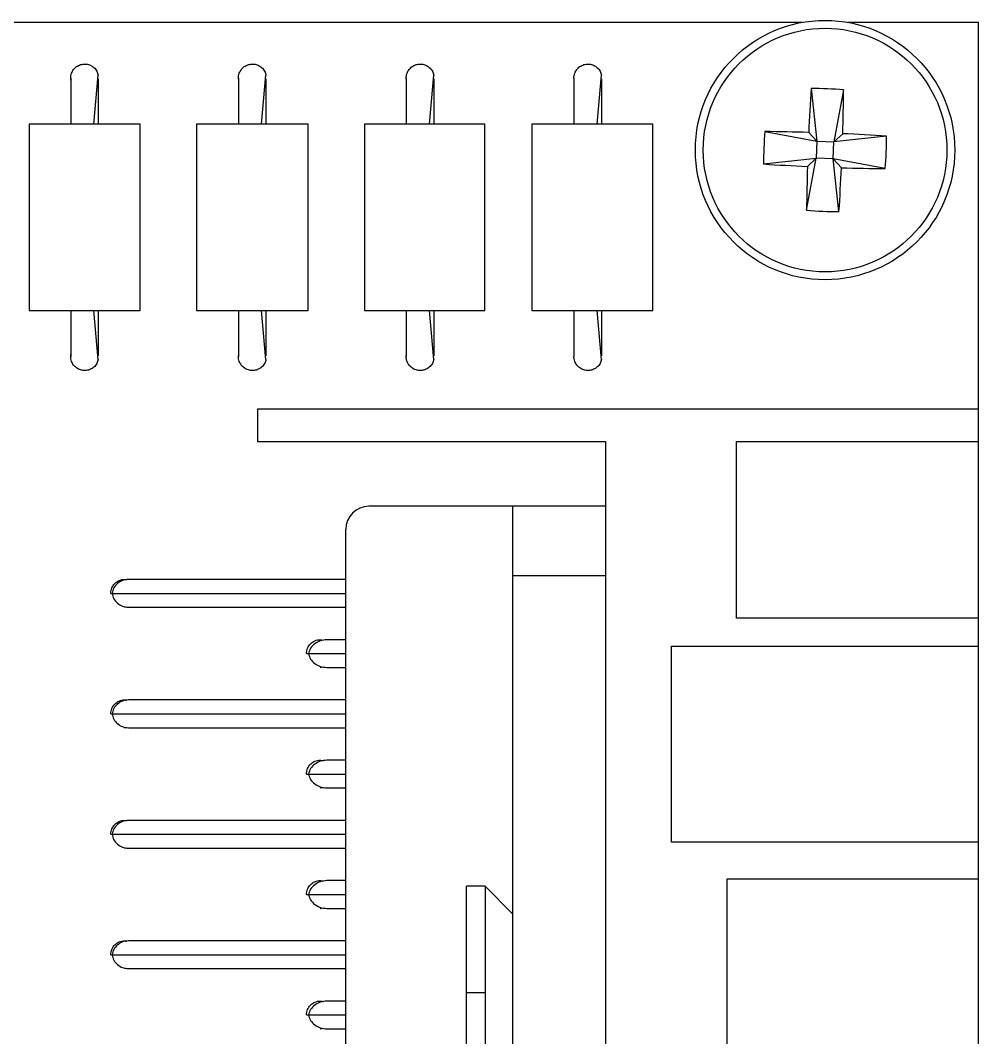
# Model space of a CAD drawing. Header units: millimetres. Extents: x 53 to 380, y 29 to 265.
# Drawn here: x 146.17 to 156.52, y 93.68 to 104.66 of the extents above; entities that cross this region are included whole.
import ezdxf

# ---------------------------------------------------------------- set-up
doc = ezdxf.new("R2010")
doc.units = ezdxf.units.MM

msp = doc.modelspace()

# ---------------------------------------------------------------- linework, layer by layer
at = {"color": 7, "linetype": 'Continuous', "lineweight": 25}
for p, q in [((154.6136, 104.6362), (145.2589, 104.6362)), ((156.5157, 104.6362), (155.1035, 104.6362)), ((156.5157, 100.4614), (156.5157, 104.6362)), ((146.7187, 104.0341), (146.7188, 103.5362)), ((146.9685, 103.5362), (147.0154, 104.0679)), ((147.0188, 103.5362), (147.0187, 104.0276)), ((148.5287, 104.0341), (148.5288, 103.5362)), ((148.7785, 103.5362), (148.8254, 104.0679)), ((148.8288, 103.5362), (148.8286, 104.0276)), ((150.3387, 104.0341), (150.3388, 103.5362)), ((150.5885, 103.5362), (150.6354, 104.0679)), ((150.6388, 103.5362), (150.6386, 104.0276)), ((152.1487, 104.0341), (152.1488, 103.5362)), ((152.3985, 103.5362), (152.4454, 104.0679)), ((152.4488, 103.5362), (152.4487, 104.0276)), ((154.7083, 103.9212), (154.7696, 103.3537)), ((155.0583, 103.908), (154.9545, 103.3468)), ((147.4683, 103.5362), (146.2687, 103.5362)), ((146.2687, 103.5362), (146.2687, 101.5281)), ((147.4683, 101.5281), (147.4683, 103.5362)), ((149.2818, 103.5362), (148.0747, 103.5362)), ((148.0747, 103.5362), (148.0747, 101.5281)), ((149.2818, 101.5281), (149.2818, 103.5362)), ((149.8878, 103.5362), (149.8878, 101.5281)), ((151.1881, 103.5362), (149.8878, 103.5362)), ((151.1881, 101.5281), (151.1881, 103.5362)), ((151.6937, 103.5362), (151.6937, 101.5281)), ((152.9995, 103.5362), (151.6937, 103.5362)), ((152.9995, 101.5281), (152.9995, 103.5362)), ((154.2084, 103.4576), (154.7696, 103.3537)), ((154.7696, 103.3537), (154.682, 103.4482)), ((155.0489, 103.4344), (154.9545, 103.3468)), ((154.7696, 103.3537), (154.7626, 103.1689)), ((154.7696, 103.3537), (154.9545, 103.3468)), ((154.9475, 103.1619), (154.9545, 103.3468)), ((155.5219, 103.408), (154.9545, 103.3468)), ((154.1952, 103.1076), (154.7626, 103.1689)), ((154.6588, 102.6077), (154.7626, 103.1689)), ((154.6682, 103.0813), (154.7626, 103.1689)), ((154.9475, 103.1619), (154.7626, 103.1689)), ((155.0087, 102.5945), (154.9475, 103.1619)), ((154.9475, 103.1619), (155.0351, 103.0675)), ((155.5087, 103.0581), (154.9475, 103.1619)), ((146.2687, 101.5281), (147.4683, 101.5281)), ((146.7188, 101.5281), (146.7187, 101.0302)), ((147.0154, 100.9964), (146.9685, 101.5281)), ((147.0187, 101.0367), (147.0188, 101.5281)), ((148.0747, 101.5281), (149.2818, 101.5281)), ((148.5288, 101.5281), (148.5287, 101.0302)), ((148.8254, 100.9964), (148.7785, 101.5281)), ((148.8286, 101.0367), (148.8288, 101.5281)), ((149.8878, 101.5281), (151.1881, 101.5281)), ((150.3388, 101.5281), (150.3387, 101.0302)), ((150.6354, 100.9964), (150.5885, 101.5281)), ((150.6386, 101.0367), (150.6388, 101.5281)), ((151.6937, 101.5281), (152.9995, 101.5281)), ((152.1488, 101.5281), (152.1487, 101.0302)), ((152.4454, 100.9964), (152.3985, 101.5281)), ((152.4487, 101.0367), (152.4488, 101.5281)), ((148.7344, 100.4614), (148.7344, 100.1141)), ((156.5157, 100.4614), (148.7344, 100.4614)), ((156.5157, 100.1141), (156.5157, 100.4614)), ((148.7344, 100.1141), (152.4899, 100.1141)), ((152.4899, 100.1141), (152.4899, 88.2036)), ((153.9029, 100.1141), (156.5157, 100.1141)), ((153.9029, 98.2077), (153.9029, 100.1141)), ((156.5157, 98.2077), (156.5157, 100.1141)), ((151.4899, 99.4134), (149.9368, 99.4134)), ((152.4899, 99.4134), (151.4899, 99.4134)), ((151.4899, 98.6634), (151.4899, 99.4134)), ((149.6868, 89.1129), (149.6868, 99.1634)), ((147.3, 98.6239), (147.3068, 98.6239)), ((152.4899, 98.6634), (151.4899, 98.6634)), ((151.4899, 89.6129), (151.4899, 98.6634)), ((147.3, 98.3239), (147.3201, 98.3279)), ((147.3068, 98.3239), (147.3, 98.3239)), ((156.5157, 98.2077), (153.9029, 98.2077)), ((156.5157, 97.9051), (156.5157, 98.2077)), ((149.4112, 97.9739), (149.4182, 97.9739)), ((153.2005, 97.9051), (156.5157, 97.9051)), ((153.2005, 95.7888), (153.2005, 97.9051)), ((156.5157, 95.7888), (156.5157, 97.9051)), ((149.4112, 97.6739), (149.4432, 97.6804)), ((149.4182, 97.6739), (149.4112, 97.6739)), ((147.3, 97.3239), (147.3068, 97.3239)), ((147.3, 97.0239), (147.3201, 97.0279)), ((147.3068, 97.0239), (147.3, 97.0239)), ((149.4112, 96.6739), (149.4182, 96.6739)), ((149.4112, 96.3739), (149.4432, 96.3804)), ((149.4182, 96.3739), (149.4112, 96.3739)), ((147.3, 96.0239), (147.3068, 96.0239)), ((156.5157, 95.7888), (153.2005, 95.7888)), ((156.5157, 95.392), (156.5157, 95.7888)), ((147.3, 95.7239), (147.3201, 95.7279)), ((147.3068, 95.7239), (147.3, 95.7239)), ((149.4112, 95.3739), (149.4182, 95.3739)), ((151.1899, 95.3132), (150.9899, 95.3132)), ((150.9899, 94.1616), (150.9899, 95.3132)), ((151.1899, 95.3129), (151.1899, 94.1616)), ((151.4899, 95.013), (151.1899, 95.3129)), ((153.8011, 95.392), (156.5157, 95.392)), ((153.8011, 92.8816), (153.8011, 95.392)), ((156.5157, 92.8816), (156.5157, 95.392)), ((149.4112, 95.0739), (149.4432, 95.0804)), ((149.4182, 95.0739), (149.4112, 95.0739)), ((147.3, 94.7239), (147.3068, 94.7239)), ((147.3, 94.4239), (147.3201, 94.4279)), ((147.3068, 94.4239), (147.3, 94.4239)), ((151.1899, 94.1616), (150.9899, 94.1616)), ((150.9899, 92.9632), (150.9899, 94.1616)), ((151.1899, 94.1616), (151.1899, 92.9634)), ((149.4112, 94.0739), (149.4182, 94.0739)), ((149.4112, 93.7739), (149.4432, 93.7804)), ((149.4182, 93.7739), (149.4112, 93.7739))]:
    msp.add_line(p, q, dxfattribs=at)
for radius in [1.4, 1.3147]:
    msp.add_circle((154.8585, 103.2578), radius, dxfattribs=at)
for centre, radius, start, end in [((177.4854, 102.4157), 22.8268, 176.21852, 177.40759), ((154.7323, 99.9105), 4.0108, 85.3382, 90.34222), ((132.2337, 104.1223), 22.8256, 358.27286, 359.46199), ((158.2062, 103.1316), 4.0111, 175.33843, 180.34201), ((153.9939, 80.6279), 22.8306, 88.27288, 89.46174), ((154.0154, 80.6123), 22.8455, 86.21912, 87.40722), ((151.5108, 103.3841), 4.0111, 355.33843, 0.34202), ((155.7005, 125.8823), 22.8243, 266.21857, 267.40777), ((177.499, 102.393), 22.8412, 178.27326, 179.46158), ((132.2316, 104.0999), 22.8268, 356.21852, 357.40759), ((155.7233, 125.8954), 22.8383, 268.27307, 269.46155), ((154.9848, 106.6052), 4.0108, 265.3382, 270.34222), ((149.9368, 99.1634), 0.25, 90, 180)]:
    msp.add_arc(centre, radius, start, end, dxfattribs=at)
for points, knots in [([(146.7222, 104.0045), (146.7203, 104.0188), (146.716, 104.0507), (146.7288, 104.0966), (146.7547, 104.137), (146.7907, 104.1672), (146.8365, 104.1856), (146.8858, 104.1878), (146.931, 104.1752), (146.9713, 104.1491), (147.0019, 104.1126), (147.0113, 104.0817), (147.0154, 104.0679)], [0, 0, 0, 0, 0.0911974, 0.2048397, 0.2953203, 0.3949569, 0.5000007, 0.6050404, 0.7046814, 0.7951593, 0.9088006, 1, 1, 1, 1]), ([(148.5322, 104.0045), (148.5303, 104.0188), (148.526, 104.0507), (148.5388, 104.0966), (148.5647, 104.137), (148.6007, 104.1672), (148.6465, 104.1856), (148.6958, 104.1878), (148.741, 104.1752), (148.7813, 104.1491), (148.8119, 104.1126), (148.8213, 104.0817), (148.8254, 104.0679)], [0, 0, 0, 0, 0.0911974, 0.2048406, 0.2953191, 0.3949557, 0.4999995, 0.6050431, 0.7046803, 0.7951582, 0.908802, 1, 1, 1, 1]), ([(150.3422, 104.0045), (150.3403, 104.0188), (150.336, 104.0507), (150.3488, 104.0966), (150.3747, 104.137), (150.4107, 104.1672), (150.4565, 104.1856), (150.5058, 104.1878), (150.551, 104.1752), (150.5913, 104.1491), (150.6219, 104.1126), (150.6313, 104.0817), (150.6354, 104.0679)], [0, 0, 0, 0, 0.09119731, 0.20484049, 0.29531887, 0.39495843, 0.49999847, 0.60504201, 0.70467918, 0.79515698, 0.90880071, 1, 1, 1, 1]), ([(152.1522, 104.0045), (152.1503, 104.0188), (152.146, 104.0507), (152.1588, 104.0966), (152.1847, 104.137), (152.2207, 104.1672), (152.2665, 104.1856), (152.3158, 104.1878), (152.361, 104.1752), (152.4013, 104.1491), (152.4319, 104.1126), (152.4413, 104.0817), (152.4454, 104.0679)], [0, 0, 0, 0, 0.0911975, 0.2048409, 0.2953195, 0.3949562, 0.5000001, 0.6050399, 0.7046811, 0.7951591, 0.9088005, 1, 1, 1, 1]), ([(147.0154, 100.9964), (147.0113, 100.9827), (147.0019, 100.9518), (146.9713, 100.9153), (146.931, 100.8892), (146.8858, 100.8765), (146.8365, 100.8788), (146.7907, 100.8971), (146.7547, 100.9273), (146.7288, 100.9677), (146.716, 101.0136), (146.7203, 101.0456), (146.7222, 101.0598)], [0, 0, 0, 0, 0.0911984, 0.2048396, 0.295318, 0.394959, 0.4999986, 0.6050424, 0.7046789, 0.7951595, 0.9088017, 1, 1, 1, 1]), ([(148.8254, 100.9964), (148.8213, 100.9827), (148.8119, 100.9518), (148.7813, 100.9153), (148.741, 100.8892), (148.6958, 100.8765), (148.6465, 100.8788), (148.6007, 100.8971), (148.5647, 100.9273), (148.5388, 100.9677), (148.526, 101.0136), (148.5303, 101.0456), (148.5322, 101.0598)], [0, 0, 0, 0, 0.091197, 0.20484074, 0.29531909, 0.39495627, 0.49999982, 0.60504357, 0.7046801, 0.7951585, 0.90880169, 1, 1, 1, 1]), ([(150.6354, 100.9964), (150.6313, 100.9827), (150.6219, 100.9518), (150.5913, 100.9153), (150.551, 100.8892), (150.5058, 100.8765), (150.4565, 100.8788), (150.4107, 100.8971), (150.3747, 100.9273), (150.3488, 100.9677), (150.336, 101.0136), (150.3403, 101.0456), (150.3422, 101.0598)], [0, 0, 0, 0, 0.0911983, 0.204842, 0.2953202, 0.3949574, 0.5000008, 0.6050408, 0.7046803, 0.7951586, 0.9088018, 1, 1, 1, 1]), ([(152.4454, 100.9964), (152.4413, 100.9827), (152.4319, 100.9518), (152.4013, 100.9153), (152.361, 100.8892), (152.3158, 100.8765), (152.2665, 100.8788), (152.2207, 100.8971), (152.1847, 100.9273), (152.1588, 100.9677), (152.146, 101.0136), (152.1503, 101.0456), (152.1522, 101.0598)], [0, 0, 0, 0, 0.09119848, 0.20483988, 0.29531834, 0.39495948, 0.49999919, 0.60504307, 0.70467973, 0.79515824, 0.90880157, 1, 1, 1, 1]), ([(147.15, 98.4739), (147.1523, 98.4939), (147.1569, 98.5331), (147.1917, 98.5828), (147.2405, 98.615), (147.2874, 98.628), (147.3134, 98.6215), (147.3201, 98.6198)], [0, 0, 0, 0, 0.2338813, 0.4597854, 0.6856906, 0.9195733, 1, 1, 1, 1]), ([(147.3422, 98.6239), (147.3201, 98.6215), (147.2762, 98.6167), (147.2213, 98.582), (147.1795, 98.5338), (147.1698, 98.494), (147.1648, 98.4739)], [0, 0, 0, 0, 0.2484117, 0.495949, 0.7458283, 1, 1, 1, 1]), ([(149.6868, 98.6239), (149.4336, 98.6239), (148.9089, 98.6239), (148.2225, 98.6239), (147.7339, 98.6239), (147.4597, 98.6239), (147.3816, 98.6239), (147.3422, 98.6239)], [0, 0, 0, 0, 0.2845172, 0.5896116, 0.7896961, 0.8937138, 1, 1, 1, 1]), ([(147.1648, 98.4739), (147.1698, 98.4538), (147.1795, 98.4139), (147.2213, 98.3658), (147.2762, 98.3311), (147.3201, 98.3263), (147.3422, 98.3239)], [0, 0, 0, 0, 0.2541707, 0.5040501, 0.7515884, 1, 1, 1, 1]), ([(147.3422, 98.3239), (147.3816, 98.3239), (147.4597, 98.3239), (147.7339, 98.3239), (148.2225, 98.3239), (148.9089, 98.3239), (149.4336, 98.3239), (149.6868, 98.3239)], [0, 0, 0, 0, 0.1062862, 0.2103039, 0.4103884, 0.7154828, 1, 1, 1, 1]), ([(149.2612, 97.8239), (149.2635, 97.8439), (149.268, 97.8831), (149.3028, 97.9327), (149.3517, 97.9653), (149.4026, 97.9782), (149.4326, 97.9702), (149.4432, 97.9674)], [0, 0, 0, 0, 0.223199, 0.4387869, 0.6543767, 0.8775784, 1, 1, 1, 1]), ([(149.4816, 97.9739), (149.4576, 97.9715), (149.4096, 97.9667), (149.3495, 97.932), (149.3028, 97.884), (149.2904, 97.844), (149.2841, 97.8239)], [0, 0, 0, 0, 0.2484963, 0.4967524, 0.7468112, 1, 1, 1, 1]), ([(149.6868, 97.9739), (149.6588, 97.9739), (149.5693, 97.9739), (149.5173, 97.9739), (149.4816, 97.9739)], [0, 0, 0, 0, 0.3130461, 1, 1, 1, 1]), ([(149.2841, 97.8239), (149.2904, 97.8038), (149.3028, 97.7638), (149.3495, 97.7158), (149.4096, 97.6811), (149.4576, 97.6763), (149.4816, 97.6739)], [0, 0, 0, 0, 0.2531892, 0.5032479, 0.7515037, 1, 1, 1, 1]), ([(149.4816, 97.6739), (149.5173, 97.6739), (149.5693, 97.6739), (149.6588, 97.6739), (149.6868, 97.6739)], [0, 0, 0, 0, 0.6869539, 1, 1, 1, 1]), ([(147.15, 97.1739), (147.1523, 97.1939), (147.1569, 97.2331), (147.1917, 97.2828), (147.2405, 97.315), (147.2874, 97.328), (147.3134, 97.3215), (147.3201, 97.3198)], [0, 0, 0, 0, 0.2338806, 0.4597849, 0.6856907, 0.9195734, 1, 1, 1, 1]), ([(147.3422, 97.3239), (147.3201, 97.3215), (147.2762, 97.3167), (147.2213, 97.282), (147.1795, 97.2338), (147.1698, 97.194), (147.1648, 97.1739)], [0, 0, 0, 0, 0.2484116, 0.4959494, 0.7458288, 1, 1, 1, 1]), ([(149.6868, 97.3239), (149.4336, 97.3239), (148.9089, 97.3239), (148.2225, 97.3239), (147.7339, 97.3239), (147.4597, 97.3239), (147.3816, 97.3239), (147.3422, 97.3239)], [0, 0, 0, 0, 0.2845172, 0.5896116, 0.7896961, 0.8937138, 1, 1, 1, 1]), ([(147.1648, 97.1739), (147.1698, 97.1538), (147.1795, 97.1139), (147.2213, 97.0658), (147.2762, 97.0311), (147.3201, 97.0263), (147.3422, 97.0239)], [0, 0, 0, 0, 0.2541712, 0.5040506, 0.7515884, 1, 1, 1, 1]), ([(147.3422, 97.0239), (147.3816, 97.0239), (147.4597, 97.0239), (147.7339, 97.0239), (148.2225, 97.0239), (148.9089, 97.0239), (149.4336, 97.0239), (149.6868, 97.0239)], [0, 0, 0, 0, 0.1062862, 0.2103039, 0.4103884, 0.7154828, 1, 1, 1, 1]), ([(149.2612, 96.5239), (149.2635, 96.5439), (149.268, 96.5831), (149.3028, 96.6327), (149.3517, 96.6653), (149.4026, 96.6782), (149.4326, 96.6702), (149.4432, 96.6674)], [0, 0, 0, 0, 0.2231998, 0.4387875, 0.6543767, 0.8775785, 1, 1, 1, 1]), ([(149.4816, 96.6739), (149.4576, 96.6715), (149.4096, 96.6667), (149.3495, 96.632), (149.3028, 96.584), (149.2904, 96.544), (149.2841, 96.5239)], [0, 0, 0, 0, 0.2484963, 0.4967521, 0.7468108, 1, 1, 1, 1]), ([(149.6868, 96.6739), (149.6588, 96.6739), (149.5693, 96.6739), (149.5173, 96.6739), (149.4816, 96.6739)], [0, 0, 0, 0, 0.3130461, 1, 1, 1, 1]), ([(149.2841, 96.5239), (149.2904, 96.5038), (149.3028, 96.4638), (149.3495, 96.4158), (149.4096, 96.3811), (149.4576, 96.3763), (149.4816, 96.3739)], [0, 0, 0, 0, 0.2531889, 0.5032476, 0.7515035, 1, 1, 1, 1]), ([(149.4816, 96.3739), (149.5173, 96.3739), (149.5693, 96.3739), (149.6588, 96.3739), (149.6868, 96.3739)], [0, 0, 0, 0, 0.6869539, 1, 1, 1, 1]), ([(147.15, 95.8739), (147.1523, 95.8939), (147.1569, 95.9331), (147.1917, 95.9828), (147.2405, 96.015), (147.2874, 96.028), (147.3134, 96.0215), (147.3201, 96.0198)], [0, 0, 0, 0, 0.2338798, 0.4597842, 0.6856902, 0.9195732, 1, 1, 1, 1]), ([(147.3422, 96.0239), (147.3201, 96.0215), (147.2762, 96.0167), (147.2213, 95.982), (147.1795, 95.9338), (147.1698, 95.894), (147.1648, 95.8739)], [0, 0, 0, 0, 0.2484119, 0.4959498, 0.7458293, 1, 1, 1, 1]), ([(149.6868, 96.0239), (149.4336, 96.0239), (148.9089, 96.0239), (148.2225, 96.0239), (147.7339, 96.0239), (147.4597, 96.0239), (147.3816, 96.0239), (147.3422, 96.0239)], [0, 0, 0, 0, 0.2845172, 0.5896116, 0.7896961, 0.8937138, 1, 1, 1, 1]), ([(147.1648, 95.8739), (147.1698, 95.8538), (147.1795, 95.8139), (147.2213, 95.7658), (147.2762, 95.7311), (147.3201, 95.7263), (147.3422, 95.7239)], [0, 0, 0, 0, 0.2541712, 0.5040505, 0.7515883, 1, 1, 1, 1]), ([(147.3422, 95.7239), (147.3816, 95.7239), (147.4597, 95.7239), (147.7339, 95.7239), (148.2225, 95.7239), (148.9089, 95.7239), (149.4336, 95.7239), (149.6868, 95.7239)], [0, 0, 0, 0, 0.1062862, 0.2103039, 0.4103884, 0.7154828, 1, 1, 1, 1]), ([(149.2612, 95.2239), (149.2635, 95.2439), (149.268, 95.2831), (149.3028, 95.3327), (149.3517, 95.3653), (149.4026, 95.3782), (149.4326, 95.3702), (149.4432, 95.3674)], [0, 0, 0, 0, 0.2231994, 0.4387872, 0.6543764, 0.8775784, 1, 1, 1, 1]), ([(149.4816, 95.3739), (149.4576, 95.3715), (149.4096, 95.3667), (149.3495, 95.332), (149.3028, 95.284), (149.2904, 95.244), (149.2841, 95.2239)], [0, 0, 0, 0, 0.2484964, 0.4967522, 0.746811, 1, 1, 1, 1]), ([(149.6868, 95.3739), (149.6588, 95.3739), (149.5693, 95.3739), (149.5173, 95.3739), (149.4816, 95.3739)], [0, 0, 0, 0, 0.3130461, 1, 1, 1, 1]), ([(149.2841, 95.2239), (149.2904, 95.2038), (149.3028, 95.1638), (149.3495, 95.1158), (149.4096, 95.0811), (149.4576, 95.0763), (149.4816, 95.0739)], [0, 0, 0, 0, 0.25318921, 0.50324789, 0.75150369, 1, 1, 1, 1]), ([(149.4816, 95.0739), (149.5173, 95.0739), (149.5693, 95.0739), (149.6588, 95.0739), (149.6868, 95.0739)], [0, 0, 0, 0, 0.6869539, 1, 1, 1, 1]), ([(147.15, 94.5739), (147.1523, 94.5939), (147.1569, 94.6331), (147.1917, 94.6828), (147.2405, 94.715), (147.2874, 94.728), (147.3134, 94.7215), (147.3201, 94.7198)], [0, 0, 0, 0, 0.2338804, 0.4597847, 0.6856905, 0.9195733, 1, 1, 1, 1]), ([(147.3422, 94.7239), (147.3201, 94.7215), (147.2762, 94.7167), (147.2213, 94.682), (147.1795, 94.6338), (147.1698, 94.594), (147.1648, 94.5739)], [0, 0, 0, 0, 0.2484117, 0.4959495, 0.7458289, 1, 1, 1, 1]), ([(149.6868, 94.7239), (149.4336, 94.7239), (148.9089, 94.7239), (148.2225, 94.7239), (147.7339, 94.7239), (147.4597, 94.7239), (147.3816, 94.7239), (147.3422, 94.7239)], [0, 0, 0, 0, 0.2845172, 0.5896116, 0.7896961, 0.8937138, 1, 1, 1, 1]), ([(147.1648, 94.5739), (147.1698, 94.5538), (147.1795, 94.5139), (147.2213, 94.4658), (147.2762, 94.4311), (147.3201, 94.4263), (147.3422, 94.4239)], [0, 0, 0, 0, 0.2541711, 0.5040505, 0.7515883, 1, 1, 1, 1]), ([(147.3422, 94.4239), (147.3816, 94.4239), (147.4597, 94.4239), (147.7339, 94.4239), (148.2225, 94.4239), (148.9089, 94.4239), (149.4336, 94.4239), (149.6868, 94.4239)], [0, 0, 0, 0, 0.1062862, 0.2103039, 0.4103884, 0.7154828, 1, 1, 1, 1]), ([(149.2612, 93.9239), (149.2635, 93.9439), (149.268, 93.9831), (149.3028, 94.0327), (149.3517, 94.0653), (149.4026, 94.0782), (149.4326, 94.0702), (149.4432, 94.0674)], [0, 0, 0, 0, 0.2231996, 0.4387873, 0.6543765, 0.8775785, 1, 1, 1, 1]), ([(149.4816, 94.0739), (149.4576, 94.0715), (149.4096, 94.0667), (149.3495, 94.032), (149.3028, 93.984), (149.2904, 93.944), (149.2841, 93.9239)], [0, 0, 0, 0, 0.2484964, 0.4967522, 0.7468108, 1, 1, 1, 1]), ([(149.6868, 94.0739), (149.6588, 94.0739), (149.5693, 94.0739), (149.5173, 94.0739), (149.4816, 94.0739)], [0, 0, 0, 0, 0.3130461, 1, 1, 1, 1]), ([(149.2841, 93.9239), (149.2904, 93.9038), (149.3028, 93.8638), (149.3495, 93.8158), (149.4096, 93.7811), (149.4576, 93.7763), (149.4816, 93.7739)], [0, 0, 0, 0, 0.2531891, 0.5032479, 0.7515037, 1, 1, 1, 1]), ([(149.4816, 93.7739), (149.5173, 93.7739), (149.5693, 93.7739), (149.6588, 93.7739), (149.6868, 93.7739)], [0, 0, 0, 0, 0.6869539, 1, 1, 1, 1])]:
    msp.add_open_spline(points, degree=3, knots=knots, dxfattribs=at)
at = {"color": 8, "linetype": 'Continuous', "lineweight": 25}
for points, knots in [([(147.15, 98.4739), (147.161, 98.4739), (147.1832, 98.4739), (147.4063, 98.4739), (147.7818, 98.4739), (148.4159, 98.4739), (149.0729, 98.4739), (149.5507, 98.4739), (149.6868, 98.4739)], [0, 0, 0, 0, 0.1134314, 0.2309823, 0.3711627, 0.5505623, 0.8719629, 1, 1, 1, 1]), ([(149.2612, 97.8239), (149.2784, 97.8239), (149.3115, 97.8239), (149.503, 97.8239), (149.6557, 97.8239), (149.6868, 97.8239)], [0, 0, 0, 0, 0.4647842, 0.8911584, 1, 1, 1, 1]), ([(147.15, 97.1739), (147.161, 97.1739), (147.1832, 97.1739), (147.4063, 97.1739), (147.7818, 97.1739), (148.4159, 97.1739), (149.0729, 97.1739), (149.5507, 97.1739), (149.6868, 97.1739)], [0, 0, 0, 0, 0.1134314, 0.2309823, 0.3711627, 0.5505623, 0.8719629, 1, 1, 1, 1]), ([(149.2612, 96.5239), (149.2784, 96.5239), (149.3115, 96.5239), (149.503, 96.5239), (149.6557, 96.5239), (149.6868, 96.5239)], [0, 0, 0, 0, 0.4647842, 0.8911584, 1, 1, 1, 1]), ([(147.15, 95.8739), (147.161, 95.8739), (147.1832, 95.8739), (147.4063, 95.8739), (147.7818, 95.8739), (148.4159, 95.8739), (149.0729, 95.8739), (149.5507, 95.8739), (149.6868, 95.8739)], [0, 0, 0, 0, 0.1134314, 0.2309823, 0.3711627, 0.5505623, 0.8719629, 1, 1, 1, 1]), ([(149.2612, 95.2239), (149.2784, 95.2239), (149.3115, 95.2239), (149.503, 95.2239), (149.6557, 95.2239), (149.6868, 95.2239)], [0, 0, 0, 0, 0.4647842, 0.8911584, 1, 1, 1, 1]), ([(147.15, 94.5739), (147.161, 94.5739), (147.1832, 94.5739), (147.4063, 94.5739), (147.7818, 94.5739), (148.4159, 94.5739), (149.0729, 94.5739), (149.5507, 94.5739), (149.6868, 94.5739)], [0, 0, 0, 0, 0.1134314, 0.2309823, 0.3711627, 0.5505623, 0.8719629, 1, 1, 1, 1]), ([(149.2612, 93.9239), (149.2784, 93.9239), (149.3115, 93.9239), (149.503, 93.9239), (149.6557, 93.9239), (149.6868, 93.9239)], [0, 0, 0, 0, 0.4647842, 0.8911584, 1, 1, 1, 1])]:
    msp.add_open_spline(points, degree=3, knots=knots, dxfattribs=at)

doc.saveas('drawing.dxf')
